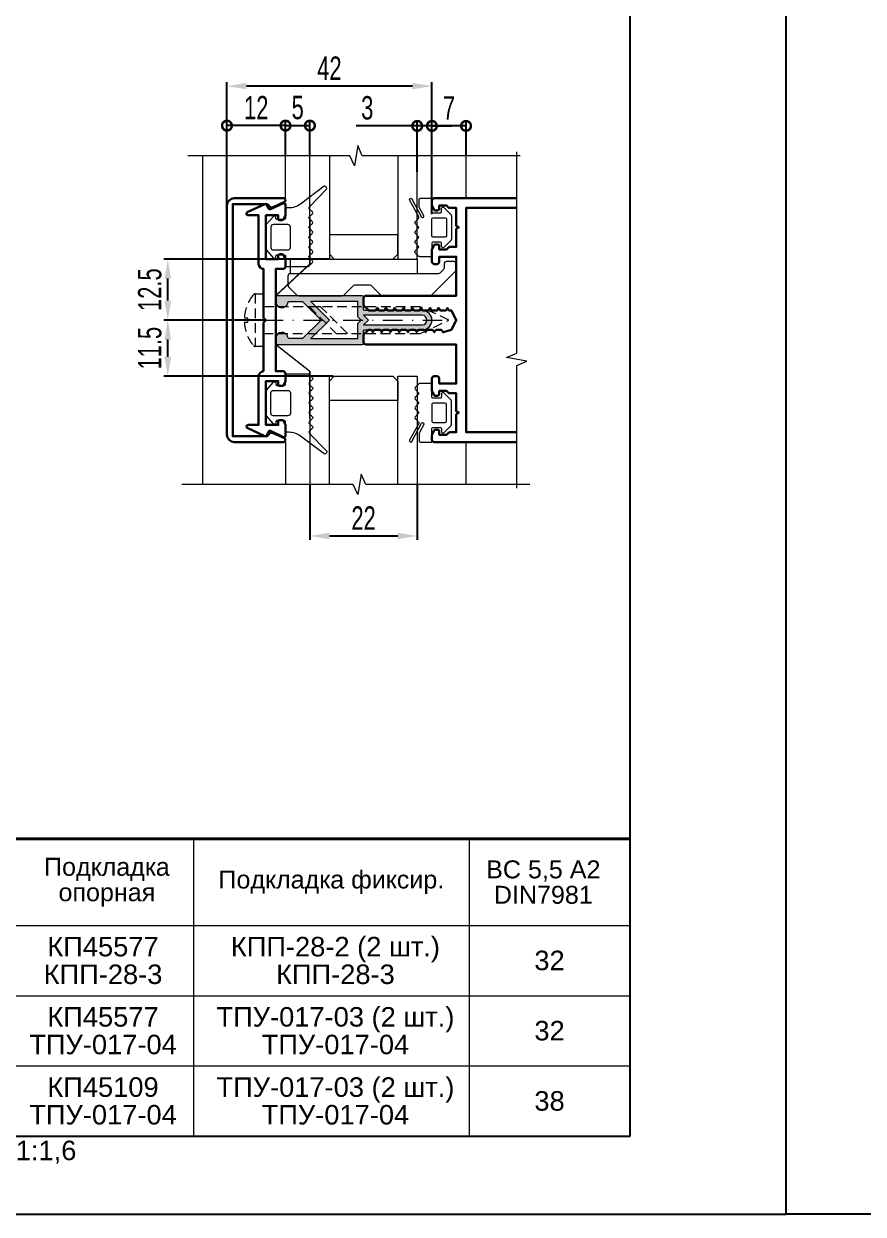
# Model space of a CAD drawing. Extents: x -37 to 8820, y -336 to 478.
# Drawn here: x 742.4 to 849.9, y 0 to 152.5 of the extents above; entities that cross this region are included whole.
import ezdxf

# ---------------------------------------------------------------- set-up
doc = ezdxf.new("R2010")
doc.units = 0
doc.header["$LTSCALE"] = 5
doc.linetypes.add('DASHDOT', pattern=[1, 0.5, -0.25, 0, -0.25])
doc.linetypes.add('HIDDEN', pattern=[0.375, 0.25, -0.125])
doc.layers.get('0').update_dxf_attribs({"linetype": 'CONTINUOUS', "lineweight": 30})
doc.layers.get('DEFPOINTS').update_dxf_attribs({"linetype": 'CONTINUOUS'})
for name, color, linetype, lineweight in [('1', 6, 'DASHDOT', 13), ('2', 3, 'HIDDEN', 13), ('Dimentions', 5, 'CONTINUOUS', 15), ('Glass', 5, 'CONTINUOUS', 20), ('Ал подклад', 7, 'CONTINUOUS', 20), ('Герлен', 7, 'CONTINUOUS', 60), ('Зигзаг', 1, 'CONTINUOUS', 15), ('Конструкции', 252, 'CONTINUOUS', 20), ('Подкладки', 1, 'CONTINUOUS', 20), ('Рамки', 1, 'CONTINUOUS', 15), ('Текстовый', 7, 'CONTINUOUS', 9), ('Уплотнители', 1, 'CONTINUOUS', 20), ('Штриховка', 1, 'CONTINUOUS', 5)]:
    doc.layers.add(name, color=color, linetype=linetype, lineweight=lineweight)
doc.layers.add('Скрытые', color=14, linetype='CONTINUOUS', plot=False)
doc.styles.add('3', font='RUSS.SHX', dxfattribs={"width": 0.7, "height": 3})
doc.styles.add('Каталожный', font='arial.ttf', dxfattribs={"height": 2.5})
doc.dimstyles.new('MX1_6', dxfattribs={"dimtxt": 3, "dimasz": 2.5, "dimexe": 0.5, "dimexo": 0, "dimgap": 0.8, "dimtad": 1, "dimlfac": 1.6, "dimdsep": 46, "dimtxsty": '3', "dimcen": 0, "dimclrd": 256, "dimclre": 256, "dimclrt": 256, "dimaunit": 1, "dimadec": 0, "dimazin": 0, "dimtfac": 1, "dimtmove": 0, "dimatfit": 1, "dimfxl": 1, "dimtvp": 1, "dimtolj": 1, "dimtzin": 0, "dimarcsym": 0})

# ---------------------------------------------------------------- blocks, each defined once
blk = doc.blocks.new('_DotSmall')
at = {"color": 0, "linetype": 'ByBlock', "const_width": 0.5}
blk.add_lwpolyline([(-0.0625, 0, 1), (0.0625, 0, 1)], format="xyb", close=True, dxfattribs=at)
blk = doc.blocks.new('*D1438')
at = {"layer": 'DEFPOINTS', "color": 0, "linetype": 'Continuous', "transparency": 16777216}
for p in [(768.37, 139.5), (775.87, 135.74), (768.37, 126.68)]:
    blk.add_point(p, dxfattribs=at)
at = {"layer": 'Dimentions', "linetype": 'Continuous', "lineweight": -2, "transparency": 16777216}
for p, q in [((768.37, 126.68), (768.37, 140)), ((775.87, 139.5), (768.37, 139.5)), ((775.87, 135.74), (775.87, 140))]:
    blk.add_line(p, q, dxfattribs=at)
at = {"layer": 'Dimentions', "linetype": 'Continuous', "lineweight": -2, "transparency": 16777216, "xscale": 2.5, "yscale": 2.5, "zscale": 2.5, "rotation": 180}
blk.add_blockref('_DotSmall', (768.37, 139.5), dxfattribs=at)
at = {"layer": 'Dimentions', "linetype": 'Continuous', "lineweight": -2, "transparency": 16777216, "xscale": 2.5, "yscale": 2.5, "zscale": 2.5}
blk.add_blockref('_DotSmall', (775.87, 139.5), dxfattribs=at)
at = {"layer": 'Dimentions', "linetype": 'Continuous', "transparency": 16777216, "insert": (772.12, 141.8), "char_height": 3, "attachment_point": 5, "style": '3'}
blk.add_mtext('\\A1;12', dxfattribs=at)
blk = doc.blocks.new('*D1439')
at = {"layer": 'DEFPOINTS', "color": 0, "linetype": 'Continuous', "transparency": 16777216}
for p in [(794.62, 139.46), (792.74, 133.57), (794.62, 128.15)]:
    blk.add_point(p, dxfattribs=at)
at = {"layer": 'Dimentions', "linetype": 'Continuous', "lineweight": -2, "transparency": 16777216}
for p, q in [((792.74, 139.46), (784.94, 139.46)), ((792.74, 133.57), (792.74, 139.96)), ((794.62, 139.46), (792.74, 139.46)), ((794.62, 128.15), (794.62, 139.96)), ((794.62, 139.46), (797.12, 139.46))]:
    blk.add_line(p, q, dxfattribs=at)
at = {"layer": 'Dimentions', "linetype": 'Continuous', "lineweight": -2, "transparency": 16777216, "xscale": 2.5, "yscale": 2.5, "zscale": 2.5}
blk.add_blockref('_DotSmall', (792.74, 139.46), dxfattribs=at)
at = {"layer": 'Dimentions', "linetype": 'Continuous', "lineweight": -2, "transparency": 16777216, "xscale": 2.5, "yscale": 2.5, "zscale": 2.5, "rotation": 180}
blk.add_blockref('_DotSmall', (794.62, 139.46), dxfattribs=at)
at = {"layer": 'Dimentions', "linetype": 'Continuous', "transparency": 16777216, "insert": (786.34, 141.76), "char_height": 3, "attachment_point": 5, "style": '3'}
blk.add_mtext('\\A1;3', dxfattribs=at)
blk = doc.blocks.new('*D1440')
at = {"layer": 'DEFPOINTS', "color": 0, "linetype": 'Continuous', "transparency": 16777216}
for p in [(768.37, 144.56), (768.37, 137.24), (794.62, 134.05)]:
    blk.add_point(p, dxfattribs=at)
at = {"layer": 'Dimentions', "linetype": 'Continuous', "lineweight": -2, "transparency": 16777216}
for p, q in [((768.37, 137.24), (768.37, 145.06)), ((794.62, 134.05), (794.62, 145.06)), ((792.12, 144.56), (770.87, 144.56))]:
    blk.add_line(p, q, dxfattribs=at)
at = {"layer": 'Dimentions', "linetype": 'Continuous', "transparency": 16777216}
for points in [[(770.87, 144.98), (770.87, 144.15), (768.37, 144.56)], [(792.12, 144.98), (792.12, 144.15), (794.62, 144.56)]]:
    blk.add_solid(points, dxfattribs=at)
at = {"layer": 'Dimentions', "linetype": 'Continuous', "transparency": 16777216, "insert": (781.49, 146.86), "char_height": 3, "attachment_point": 5, "style": '3'}
blk.add_mtext('\\A1;42', dxfattribs=at)
blk = doc.blocks.new('*D1441')
at = {"layer": 'DEFPOINTS', "color": 0, "linetype": 'Continuous', "transparency": 16777216}
for p in [(778.99, 93.53), (792.74, 93.53), (792.74, 86.91)]:
    blk.add_point(p, dxfattribs=at)
at = {"layer": 'Dimentions', "linetype": 'Continuous', "lineweight": -2, "transparency": 16777216}
for p, q in [((778.99, 93.53), (778.99, 86.41)), ((792.74, 93.53), (792.74, 86.41)), ((781.49, 86.91), (790.24, 86.91))]:
    blk.add_line(p, q, dxfattribs=at)
at = {"layer": 'Dimentions', "linetype": 'Continuous', "transparency": 16777216}
for points in [[(781.49, 87.33), (781.49, 86.5), (778.99, 86.91)], [(790.24, 87.33), (790.24, 86.5), (792.74, 86.91)]]:
    blk.add_solid(points, dxfattribs=at)
at = {"layer": 'Dimentions', "linetype": 'Continuous', "transparency": 16777216, "insert": (785.87, 89.21), "char_height": 3, "attachment_point": 5, "style": '3'}
blk.add_mtext('\\A1;22', dxfattribs=at)
blk = doc.blocks.new('*D1442')
at = {"layer": 'DEFPOINTS', "color": 0, "linetype": 'Continuous', "transparency": 16777216}
for p in [(778.99, 139.5), (775.87, 135.74), (778.99, 135.62)]:
    blk.add_point(p, dxfattribs=at)
at = {"layer": 'Dimentions', "linetype": 'Continuous', "lineweight": -2, "transparency": 16777216}
for p, q in [((775.87, 135.74), (775.87, 140)), ((775.87, 139.5), (778.99, 139.5)), ((778.99, 135.62), (778.99, 140))]:
    blk.add_line(p, q, dxfattribs=at)
at = {"layer": 'Dimentions', "linetype": 'Continuous', "lineweight": -2, "transparency": 16777216, "xscale": 2.5, "yscale": 2.5, "zscale": 2.5, "rotation": 180}
blk.add_blockref('_DotSmall', (775.87, 139.5), dxfattribs=at)
at = {"layer": 'Dimentions', "linetype": 'Continuous', "lineweight": -2, "transparency": 16777216, "xscale": 2.5, "yscale": 2.5, "zscale": 2.5}
blk.add_blockref('_DotSmall', (778.99, 139.5), dxfattribs=at)
at = {"layer": 'Dimentions', "linetype": 'Continuous', "transparency": 16777216, "insert": (777.43, 141.8), "char_height": 3, "attachment_point": 5, "style": '3'}
blk.add_mtext('\\A1;5', dxfattribs=at)
blk = doc.blocks.new('*D1443')
at = {"layer": 'DEFPOINTS', "color": 0, "linetype": 'Continuous', "transparency": 16777216}
for p in [(794.62, 139.46), (794.62, 135.74), (798.99, 135.74)]:
    blk.add_point(p, dxfattribs=at)
at = {"layer": 'Dimentions', "linetype": 'Continuous', "lineweight": -2, "transparency": 16777216}
for p, q in [((794.62, 135.74), (794.62, 139.96)), ((798.99, 139.46), (794.62, 139.46)), ((798.99, 135.74), (798.99, 139.96))]:
    blk.add_line(p, q, dxfattribs=at)
at = {"layer": 'Dimentions', "linetype": 'Continuous', "lineweight": -2, "transparency": 16777216, "xscale": 2.5, "yscale": 2.5, "zscale": 2.5, "rotation": 180}
blk.add_blockref('_DotSmall', (794.62, 139.46), dxfattribs=at)
at = {"layer": 'Dimentions', "linetype": 'Continuous', "lineweight": -2, "transparency": 16777216, "xscale": 2.5, "yscale": 2.5, "zscale": 2.5}
blk.add_blockref('_DotSmall', (798.99, 139.46), dxfattribs=at)
at = {"layer": 'Dimentions', "linetype": 'Continuous', "transparency": 16777216, "insert": (796.8, 141.76), "char_height": 3, "attachment_point": 5, "style": '3'}
blk.add_mtext('\\A1;7', dxfattribs=at)
blk = doc.blocks.new('*D1445')
at = {"layer": 'DEFPOINTS', "color": 0, "transparency": 16777216}
for p in [(760.79, 122.39), (781.49, 122.39), (773.05, 114.57)]:
    blk.add_point(p, dxfattribs=at)
at = {"layer": 'Dimentions', "lineweight": -2, "transparency": 16777216}
for p, q in [((781.49, 122.39), (760.29, 122.39)), ((760.79, 117.07), (760.79, 119.89)), ((773.05, 114.57), (760.29, 114.57))]:
    blk.add_line(p, q, dxfattribs=at)
at = {"layer": 'Dimentions', "transparency": 16777216}
for points in [[(760.37, 119.89), (761.21, 119.89), (760.79, 122.39)], [(760.37, 117.07), (761.21, 117.07), (760.79, 114.57)]]:
    blk.add_solid(points, dxfattribs=at)
at = {"layer": 'Dimentions', "transparency": 16777216, "insert": (758.49, 118.48), "char_height": 3, "attachment_point": 5, "rotation": 90, "style": '3'}
blk.add_mtext('\\A1;12.5', dxfattribs=at)
blk = doc.blocks.new('*D1446')
at = {"layer": 'DEFPOINTS', "color": 0, "transparency": 16777216}
for p in [(760.79, 114.57), (763.21, 114.57), (781.97, 107.39)]:
    blk.add_point(p, dxfattribs=at)
at = {"layer": 'Dimentions', "lineweight": -2, "transparency": 16777216}
for p, q in [((763.21, 114.57), (760.29, 114.57)), ((760.79, 109.89), (760.79, 112.07)), ((781.97, 107.39), (760.29, 107.39))]:
    blk.add_line(p, q, dxfattribs=at)
at = {"layer": 'Dimentions', "transparency": 16777216}
for points in [[(760.37, 112.07), (761.21, 112.07), (760.79, 114.57)], [(760.37, 109.89), (761.21, 109.89), (760.79, 107.39)]]:
    blk.add_solid(points, dxfattribs=at)
at = {"layer": 'Dimentions', "transparency": 16777216, "insert": (758.49, 110.98), "char_height": 3, "attachment_point": 5, "rotation": 90, "style": '3'}
blk.add_mtext('\\A1;11.5', dxfattribs=at)

msp = doc.modelspace()

# ---------------------------------------------------------------- hatches: boundary and pattern name
at = {"layer": 'Штриховка'}
h = msp.add_hatch(color=256, dxfattribs=at)
h.paths.add_polyline_path([(785.8667, 117.511, 0.41421356), (785.6792, 117.6985), (774.8042, 117.6985, 0.41421356), (774.6167, 117.511), (774.6167, 116.9172, 0.92211283), (776.1689, 116.7912, -0.36752318), (776.354, 116.9485), (778.0542, 116.9485), (778.9292, 116.0735), (779.9898, 116.0735), (779.1148, 116.9485), (785.1167, 116.9485), (785.1167, 116.0735), (785.8667, 116.0735)])
h.paths.add_polyline_path([(785.8667, 113.0735), (785.1167, 113.0735), (785.1167, 112.1985), (779.1148, 112.1985), (779.9898, 113.0735), (778.9292, 113.0735), (778.0542, 112.1985), (776.354, 112.1985, -0.36752318), (776.1689, 112.3557, 0.92211283), (774.6167, 112.2297), (774.6167, 111.636, 0.41421356), (774.8042, 111.4485), (785.6792, 111.4485, 0.41421356), (785.8667, 111.636)])
h.paths.add_polyline_path([(781.4898, 114.5735), (780.4292, 114.5735), (778.9292, 113.0735), (779.9898, 113.0735)])
h.paths.add_polyline_path([(779.9898, 116.0735), (778.9292, 116.0735), (780.4292, 114.5735), (781.4898, 114.5735)])
h.paths.add_polyline_path([(793.3667, 115.8235), (790.3667, 115.8235), (790.1388, 115.8235, -0.02836015), (790.1176, 115.8247, 0.00241783), (790.1167, 115.8235), (786.0229, 115.8235, -0.41421356), (785.8667, 115.9797), (785.8667, 116.0735), (785.1167, 116.0735), (785.1167, 115.8095), (786.3527, 114.5735), (786.4917, 114.5735), (785.8667, 115.1985), (793.3667, 115.1985, -0.41421356), (793.9917, 114.5735), (794.6167, 114.5735, 0.41421356)])
h.paths.add_polyline_path([(794.6167, 114.5735), (793.9917, 114.5735, -0.41421356), (793.3667, 113.9485), (786.9777, 113.9485), (787.6027, 113.3235), (787.907, 113.3235), (790.1167, 113.3235), (790.157, 113.3235, -0.19897581), (790.2897, 113.2685, 0.1550132), (790.3667, 113.3235), (793.3667, 113.3235, 0.41421356)])
h.paths.add_polyline_path([(785.3293, 114.3468), (785.1167, 114.1341), (785.1167, 113.0735), (785.8667, 113.0735), (785.8667, 113.1672, -0.41421356), (786.0229, 113.3235), (786.3527, 113.3235)])
h.paths.add_polyline_path([(785.1167, 115.8095), (785.1167, 115.0128), (785.556, 114.5735), (786.3527, 114.5735)], flags=16)
h.paths.add_polyline_path([(786.4222, 114.504), (786.3527, 114.5735), (785.556, 114.5735), (785.3293, 114.3468), (786.3527, 113.3235), (787.6027, 113.3235), (786.9777, 113.9485), (785.8667, 113.9485)])

# ---------------------------------------------------------------- linework, layer by layer
for points in [[(768.3667, 99.886), (768.3667, 129.261, -0.41421356), (769.3042, 130.1985), (775.6167, 130.1985, -0.80258485), (775.7223, 129.7219), (774.2857, 129.052, -0.40155944), (773.7126, 129.2466, 0.27973928), (773.38, 129.4485), (769.1167, 129.4485), (769.1167, 99.6985), (773.38, 99.6985, 0.27973928), (773.7126, 99.9004, -0.40155944), (774.2857, 100.095), (775.7223, 99.4251, -0.80258485), (775.6167, 98.9485), (769.3042, 98.9485, -0.41421356)], [(773.0542, 108.011), (773.0542, 114.1833, -0.19891237), (773.1091, 114.3159), (773.3667, 114.5735), (773.1091, 114.8311, -0.19891237), (773.0542, 114.9637), (773.0542, 121.136, -0.41421356), (772.4292, 121.761), (772.4292, 128.011), (771.0542, 128.011, -0.41421356), (770.8667, 128.1985), (770.8667, 128.2175, -0.29147342), (770.9749, 128.3874), (773.2127, 129.4309, -0.41421356), (773.4619, 129.3402), (773.6819, 128.8684, 0.41421356), (773.9311, 128.7777), (775.5999, 129.5559, -0.54861879), (775.8667, 129.386), (775.8667, 128.0552, -0.11643382), (775.8469, 127.9714), (775.606, 127.4896, -0.28407904), (775.4383, 127.386), (775.1167, 127.386, -0.41421356), (774.9292, 127.5735), (774.9292, 128.011), (773.3667, 128.011), (773.3667, 122.386), (774.9292, 122.386), (774.9292, 122.8235, -0.41421356), (775.1167, 123.011), (775.4383, 123.011, -0.28407904), (775.606, 122.9073), (775.8469, 122.4256, -0.11643382), (775.8667, 122.3417), (775.8667, 121.4485, -0.41421356), (775.5542, 121.136), (774.6167, 121.136), (774.6167, 108.011), (775.5542, 108.011, -0.41421356), (775.8667, 107.6985), (775.8667, 106.8052, -0.11643382), (775.8469, 106.7214), (775.606, 106.2396, -0.28407904), (775.4383, 106.136), (775.1167, 106.136, -0.41421356), (774.9292, 106.3235), (774.9292, 106.761), (773.3667, 106.761), (773.3667, 101.136), (774.9292, 101.136), (774.9292, 101.5735, -0.41421356), (775.1167, 101.761), (775.4383, 101.761, -0.28407904), (775.606, 101.6573), (775.8469, 101.1756, -0.11643382), (775.8667, 101.0917), (775.8667, 99.761, -0.54861879), (775.5999, 99.5911), (773.9311, 100.3692, 0.41421356), (773.6819, 100.2786), (773.4619, 99.8067, -0.41421356), (773.2127, 99.7161), (770.9749, 100.7596, -0.29147342), (770.8667, 100.9295), (770.8667, 100.9485, -0.41421356), (771.0542, 101.136), (772.4292, 101.136), (772.4292, 107.386, -0.41421356)]]:
    msp.add_lwpolyline(points, format="xyb", close=True)
msp.add_lwpolyline([(805.4818, 98.9485), (794.9292, 98.9485, -0.41421356), (794.6167, 99.261), (794.6167, 99.8417, -0.11643382), (794.6365, 99.9256), (794.8773, 100.4073, -0.28407904), (795.0451, 100.511), (795.3667, 100.511, -0.41421356), (795.5542, 100.3235), (795.5542, 99.886), (796.4917, 99.886), (796.7493, 100.1436, -0.19891237), (796.8818, 100.1985), (797.7417, 100.1985), (797.7417, 102.4264, -0.28407904), (797.8453, 102.5941), (798.0542, 102.6985), (797.8453, 102.8029, -0.28407904), (797.7417, 102.9706), (797.7417, 105.1985), (796.8818, 105.1985, -0.19891237), (796.7493, 105.2534), (796.4917, 105.511), (795.5542, 105.511), (795.5542, 105.0735, -0.41421356), (795.3667, 104.886), (795.0451, 104.886, -0.28407904), (794.8773, 104.9896), (794.6365, 105.4714, -0.11643382), (794.6167, 105.5552), (794.6167, 107.0735, -0.41421356), (794.9292, 107.386), (795.2417, 107.386, -0.41421356), (795.5542, 107.0735), (795.5542, 106.4485), (797.7417, 106.4485), (797.7417, 111.4485), (786.1792, 111.4485, -0.41421356), (785.8667, 111.761), (785.8667, 112.6208, -0.19891237), (785.9216, 112.7534), (786.4368, 113.2686, -0.19891237), (786.5693, 113.3235), (786.782, 113.3235, -0.28407904), (786.9497, 113.2198), (787.0542, 113.011), (787.1586, 113.2198, -0.28407904), (787.3263, 113.3235), (787.907, 113.3235, -0.28407904), (788.0747, 113.2198), (788.1792, 113.011), (788.2836, 113.2198, -0.28407904), (788.4513, 113.3235), (789.032, 113.3235, -0.28407904), (789.1997, 113.2198), (789.3042, 113.011), (789.4086, 113.2198, -0.28407904), (789.5763, 113.3235), (790.157, 113.3235, -0.28407904), (790.3247, 113.2198), (790.4292, 113.011), (790.5336, 113.2198, -0.28407904), (790.7013, 113.3235), (791.282, 113.3235, -0.28407904), (791.4497, 113.2198), (791.5542, 113.011), (791.6586, 113.2198, -0.28407904), (791.8263, 113.3235), (792.407, 113.3235, -0.28407904), (792.5747, 113.2198), (792.6792, 113.011), (792.7836, 113.2198, -0.28407904), (792.9513, 113.3235), (793.532, 113.3235, -0.28407904), (793.6997, 113.2198), (793.8042, 113.011), (793.9086, 113.2198, -0.28407904), (794.0763, 113.3235), (794.657, 113.3235, -0.28407904), (794.8247, 113.2198), (794.9292, 113.011), (795.0336, 113.2198, -0.28407904), (795.2013, 113.3235), (795.782, 113.3235, -0.28407904), (795.9497, 113.2198), (796.0542, 113.011), (797.1167, 113.3235), (797.7417, 114.5735), (797.1167, 115.8235), (796.8888, 115.8235, -0.28407904), (796.7211, 115.9271), (796.6167, 116.136), (796.5122, 115.9271, -0.28407904), (796.3445, 115.8235), (795.7638, 115.8235, -0.28407904), (795.5961, 115.9271), (795.4917, 116.136), (795.3872, 115.9271, -0.28407904), (795.2195, 115.8235), (794.6388, 115.8235, -0.28407904), (794.4711, 115.9271), (794.3667, 116.136), (794.2622, 115.9271, -0.28407904), (794.0945, 115.8235), (793.5138, 115.8235, -0.28407904), (793.3461, 115.9271), (793.2417, 116.136), (793.1372, 115.9271, -0.28407904), (792.9695, 115.8235), (792.3888, 115.8235, -0.28407904), (792.2211, 115.9271), (792.1167, 116.136), (792.0122, 115.9271, -0.28407904), (791.8445, 115.8235), (791.2638, 115.8235, -0.28407904), (791.0961, 115.9271), (790.9917, 116.136), (790.8872, 115.9271, -0.28407904), (790.7195, 115.8235), (790.1388, 115.8235, -0.28407904), (789.9711, 115.9271), (789.8667, 116.136), (789.7622, 115.9271, -0.28407904), (789.5945, 115.8235), (789.0138, 115.8235, -0.28407904), (788.8461, 115.9271), (788.7417, 116.136), (788.6372, 115.9271, -0.28407904), (788.4695, 115.8235), (787.8888, 115.8235, -0.28407904), (787.7211, 115.9271), (787.6167, 116.136), (787.5122, 115.9271, -0.28407904), (787.3445, 115.8235), (786.5693, 115.8235, -0.19891237), (786.4368, 115.8784), (785.9216, 116.3936, -0.19891237), (785.8667, 116.5262), (785.8667, 117.386, -0.41421356), (786.1792, 117.6985), (797.7417, 117.6985), (797.7417, 122.6985), (795.5542, 122.6985), (795.5542, 122.0735, -0.41421356), (795.2417, 121.761), (794.9292, 121.761, -0.41421356), (794.6167, 122.0735), (794.6167, 123.5917, -0.11643382), (794.6365, 123.6756), (794.8773, 124.1573, -0.28407904), (795.0451, 124.261), (795.3667, 124.261, -0.41421356), (795.5542, 124.0735), (795.5542, 123.636), (796.4917, 123.636), (796.7493, 123.8936, -0.19891237), (796.8818, 123.9485), (797.7417, 123.9485), (797.7417, 126.1764, -0.28407904), (797.8453, 126.3441), (798.0542, 126.4485), (797.8453, 126.5529, -0.28407904), (797.7417, 126.7206), (797.7417, 128.9485), (796.8818, 128.9485, -0.19891237), (796.7493, 129.0034), (796.4917, 129.261), (795.5542, 129.261), (795.5542, 128.8235, -0.41421356), (795.3667, 128.636), (795.0451, 128.636, -0.28407904), (794.8773, 128.7396), (794.6365, 129.2214, -0.11643382), (794.6167, 129.3052), (794.6167, 129.886, -0.41421356), (794.9292, 130.1985), (805.4818, 130.1985)], format="xyb")
msp.add_lwpolyline([(805.4818, 100.1985), (798.9917, 100.1985), (798.9917, 128.9485), (805.4818, 128.9485)])
at = {"layer": '1'}
msp.add_line((773.0542, 114.5735), (796.8042, 114.5735), dxfattribs=at)
at = {"layer": '2'}
msp.add_line((771.9981, 117.9485), (771.9981, 111.1985), dxfattribs=at)
msp.add_lwpolyline([(770.5913, 114.8191, -0.16184886), (771.7571, 117.8348, -0.22388754), (771.9981, 117.9485), (773.0542, 117.9485), (773.0542, 111.1985), (771.9981, 111.1985, -0.22388754), (771.7571, 111.3121, -0.16184886), (770.5913, 114.3279), (771.029, 114.3279), (771.029, 114.8191)], format="xyb", close=True, dxfattribs=at)
for points in [[(773.0542, 112.8547), (793.1183, 112.8547), (796.8042, 114.5735), (793.1183, 116.2922), (773.0542, 116.2922)], [(778.9326, 116.2922), (782.3701, 112.8547), (783.8024, 112.8547), (780.3649, 116.2922)]]:
    msp.add_lwpolyline(points, close=True, dxfattribs=at)
at = {"layer": 'Glass'}
for points in [[(781.4917, 135.6212), (781.4917, 122.386), (778.9917, 122.386), (778.9917, 135.6212)], [(790.2417, 135.6212), (790.2417, 122.386), (792.7417, 122.386), (792.7417, 135.6212)], [(781.4917, 93.5258), (781.4917, 107.386), (778.9917, 107.386), (778.9917, 93.5258)], [(790.2417, 93.5258), (790.2417, 107.386), (792.7417, 107.386), (792.7417, 93.5258)]]:
    msp.add_lwpolyline(points, dxfattribs=at)
for points in [[(782.1167, 122.386), (789.6167, 122.386), (790.2417, 123.011), (790.2417, 125.511), (781.4917, 125.511), (781.4917, 123.011)], [(782.1167, 107.386), (789.6167, 107.386), (790.2417, 106.761), (790.2417, 104.261), (781.4917, 104.261), (781.4917, 106.761)]]:
    msp.add_lwpolyline(points, close=True, dxfattribs=at)
at = {"layer": 'Ал подклад'}
msp.add_lwpolyline([(777.5586, 117.6985), (783.1078, 117.6985, 0.19891237), (783.3288, 117.79), (784.5251, 118.9864, -0.19891237), (784.7461, 119.0779), (786.6758, 119.0779, -0.19891237), (786.8968, 118.9864), (788.0931, 117.79, 0.19891237), (788.3141, 117.6985), (794.2506, 117.6985, 0.19891237), (794.6925, 117.8815), (797.5586, 120.7477, 0.19891237), (797.7417, 121.1896), (797.7417, 121.761, 0.41421356), (797.4292, 122.0735), (796.4917, 122.0735, 0.41421356), (796.1792, 121.761), (796.1792, 121.2654, -0.19891237), (796.0876, 121.0445), (795.6457, 120.6025, -0.19891237), (795.4247, 120.511), (776.4917, 120.511, 0.41421356), (776.1792, 120.1985), (776.1792, 119.0779, 0.19891237), (776.2707, 118.857), (777.3376, 117.79, 0.19891237)], format="xyb", close=True, dxfattribs=at)
at = {"layer": 'Герлен', "lineweight": 40}
msp.add_line((655, 48.0868), (820, 48.0868), dxfattribs=at)
at = {"layer": 'Герлен', "ltscale": 2, "const_width": 0.1875}
msp.add_lwpolyline([(778.9917, 101.9485), (778.9917, 108.011), (774.6167, 111.4485), (774.6167, 117.6985), (778.9917, 121.761), (778.9917, 127.8235)], dxfattribs=at)
at = {"layer": 'Зигзаг'}
for points in [[(805.924, 135.6212), (785.7045, 135.6212), (785.1237, 136.9391), (784.6881, 134.3264), (784.1056, 135.6212), (763.35, 135.6212)], [(805.4818, 93.0347), (805.4818, 108.7467), (806.7997, 109.3275), (804.187, 109.7632), (805.4818, 110.3457), (805.4818, 136.1472)], [(807.1819, 93.5258), (786.1507, 93.5258), (785.5698, 94.8437), (785.1342, 92.231), (784.5517, 93.5258), (762.5892, 93.5258)]]:
    msp.add_lwpolyline(points, dxfattribs=at)
at = {"layer": 'Конструкции'}
for p, q in [((765.2417, 135.6212), (765.2417, 93.5258)), ((775.8667, 130.1985), (775.8667, 135.6212)), ((798.9917, 130.1985), (798.9917, 135.6212)), ((775.8667, 98.9485), (775.8667, 93.5258)), ((798.9917, 93.5258), (798.9917, 98.9485))]:
    msp.add_line(p, q, dxfattribs=at)
at = {"layer": 'Подкладки'}
msp.add_lwpolyline([(776.4917, 120.511), (776.4917, 122.386), (792.7417, 122.386), (792.7417, 120.511)], close=True, dxfattribs=at)
at = {"layer": 'Рамки'}
for p, q in [((764.104, 48.0868), (764.104, 10)), ((799.375, 48.0868), (799.375, 10)), ((655, 37), (820, 37)), ((655, 28), (820, 28)), ((655, 19), (820, 19)), ((655, 10), (820, 10))]:
    msp.add_line(p, q, dxfattribs=at)
at = {"layer": 'Скрытые', "linetype": 'Continuous'}
for points in [[(840, 297), (630, 297), (630, 0), (840, 0)], [(840, 297), (1050, 297), (1050, 0), (840, 0)], [(820, 10), (820, 287), (655, 287), (655, 10)]]:
    msp.add_lwpolyline(points, close=True, dxfattribs=at)
at = {"layer": 'Уплотнители'}
for points in [[(774.6167, 122.7922, -0.41421356), (774.7729, 122.9485), (775.7104, 122.9485, -0.41421356), (775.8667, 122.7922), (775.8667, 121.4485), (778.7546, 121.4485, 0.19891237), (778.843, 121.4851), (779.3209, 121.963, 0.41421356), (779.3209, 122.184), (778.9169, 122.588, -0.41421356), (778.9169, 122.809), (779.3209, 123.213, 0.41421356), (779.3209, 123.434), (778.9169, 123.838, -0.41421356), (778.9169, 124.059), (779.3209, 124.463, 0.41421356), (779.3209, 124.684), (778.9169, 125.088, -0.41421356), (778.9169, 125.309), (779.3209, 125.713, 0.41421356), (779.3209, 125.934), (778.9169, 126.338, -0.41421356), (778.9169, 126.559), (779.3209, 126.963, 0.41421356), (779.3209, 127.184), (778.9169, 127.588, -0.41421356), (778.9169, 127.809), (779.3209, 128.213, 0.41421356), (779.3209, 128.434), (778.9169, 128.838, -0.41421356), (778.9169, 129.059), (781.1312, 131.338, 0.41421356), (781.1312, 131.559), (780.9999, 131.6903, 0.29253821), (780.8354, 131.7264), (777.7822, 129.4456, -0.16178775), (776.286, 128.9485), (775.8667, 128.9485), (775.8667, 127.6047, -0.41421356), (775.7104, 127.4485), (774.7729, 127.4485, -0.41421356), (774.6167, 127.6047), (774.6167, 127.761, 0.66858666), (774.3498, 127.8713), (773.4123, 126.8067, 0.19861919), (773.3667, 126.6964), (773.3667, 123.7006, 0.19861919), (773.4123, 123.5902), (774.3498, 122.5256, 0.66858666), (774.6167, 122.636)], [(793.5775, 127.9292), (793.0106, 128.9743, -0.12491271), (792.9917, 129.0488), (792.9917, 130.0422, -0.41421356), (793.1479, 130.1985), (794.6167, 130.1985), (794.6167, 128.4797, 0.41421356), (794.7729, 128.3235), (795.7104, 128.3235, 0.41421356), (795.8667, 128.4797), (795.8667, 128.886, -0.66858666), (796.1335, 128.9963), (797.071, 128.0567, -0.19861919), (797.1167, 127.9464), (797.1167, 124.9506, -0.19861919), (797.071, 124.8402), (796.1335, 123.9006, -0.66858666), (795.8667, 124.011), (795.8667, 124.4172, 0.41421356), (795.7104, 124.5735), (794.7729, 124.5735, 0.41421356), (794.6167, 124.4172), (794.6167, 122.6985), (793.0564, 122.6985, -0.19891237), (792.9459, 122.7443), (792.4772, 123.213, -0.41421356), (792.4772, 123.434), (792.8812, 123.838, 0.41421356), (792.8812, 124.059), (792.4772, 124.463, -0.41421356), (792.4772, 124.684), (792.8812, 125.088, 0.41421356), (792.8812, 125.309), (792.4772, 125.713, -0.41421356), (792.4772, 125.934), (792.8812, 126.338, 0.41421356), (792.8812, 126.559), (792.4772, 126.963, -0.41421356), (792.4772, 127.184), (792.9092, 127.616, 0.33207606), (792.9361, 127.801), (791.7606, 129.9677, -1), (792.0353, 130.1167), (793.3029, 127.7802, 1)], [(773.9917, 126.511), (773.9917, 123.886, 0.41421356), (774.3042, 123.5735), (776.1792, 123.5735, 0.41421356), (776.4917, 123.886), (776.4917, 126.511, 0.41421356), (776.1792, 126.8235), (774.3042, 126.8235, 0.41421356)], [(796.4917, 127.5422), (796.4917, 125.3547, -0.41421356), (796.3354, 125.1985), (794.7729, 125.1985, -0.41421356), (794.6167, 125.3547), (794.6167, 127.5422, -0.41421356), (794.7729, 127.6985), (796.3354, 127.6985, -0.41421356)], [(785.8667, 111.636), (785.8667, 113.1672, -0.41421356), (786.0229, 113.3235), (790.1167, 113.3235, 0.5), (790.3667, 113.3235), (793.3667, 113.3235, 1), (793.3667, 115.8235), (790.3667, 115.8235, 0.5), (790.1167, 115.8235), (786.0229, 115.8235, -0.41421356), (785.8667, 115.9797), (785.8667, 117.511, 0.41421356), (785.6792, 117.6985), (774.8042, 117.6985, 0.41421356), (774.6167, 117.511), (774.6167, 116.9172, 0.92211283), (776.1689, 116.7912, -0.36752318), (776.354, 116.9485), (778.0542, 116.9485), (780.4292, 114.5735), (778.0542, 112.1985), (776.354, 112.1985, -0.36752318), (776.1689, 112.3557, 0.92211283), (774.6167, 112.2297), (774.6167, 111.636, 0.41421356), (774.8042, 111.4485), (785.6792, 111.4485, 0.41421356)], [(786.4917, 114.5735), (785.8667, 113.9485), (793.3667, 113.9485, 1), (793.3667, 115.1985), (785.8667, 115.1985), (786.4917, 114.5735)], [(774.6167, 106.3547, 0.41421356), (774.7729, 106.1985), (775.7104, 106.1985, 0.41421356), (775.8667, 106.3547), (775.8667, 107.6985), (778.7546, 107.6985, -0.19891237), (778.843, 107.6619), (779.3209, 107.184, -0.41421356), (779.3209, 106.963), (778.9169, 106.559, 0.41421356), (778.9169, 106.338), (779.3209, 105.934, -0.41421356), (779.3209, 105.713), (778.9169, 105.309, 0.41421356), (778.9169, 105.088), (779.3209, 104.684, -0.41421356), (779.3209, 104.463), (778.9169, 104.059, 0.41421356), (778.9169, 103.838), (779.3209, 103.434, -0.41421356), (779.3209, 103.213), (778.9169, 102.809, 0.41421356), (778.9169, 102.588), (779.3209, 102.184, -0.41421356), (779.3209, 101.963), (778.9169, 101.559, 0.41421356), (778.9169, 101.338), (779.3209, 100.934, -0.41421356), (779.3209, 100.713), (778.9169, 100.309, 0.41421356), (778.9169, 100.088), (781.1312, 97.809, -0.41421356), (781.1312, 97.588), (780.9999, 97.4567, -0.29253821), (780.8354, 97.4205), (777.7822, 99.7013, 0.16178775), (776.286, 100.1985), (775.8667, 100.1985), (775.8667, 101.5422, 0.41421356), (775.7104, 101.6985), (774.7729, 101.6985, 0.41421356), (774.6167, 101.5422), (774.6167, 101.386, -0.66858666), (774.3498, 101.2756), (773.4123, 102.3402, -0.19861919), (773.3667, 102.4506), (773.3667, 105.4464, -0.19861919), (773.4123, 105.5567), (774.3498, 106.6213, -0.66858666), (774.6167, 106.511)], [(773.9917, 102.636), (773.9917, 105.261, -0.41421356), (774.3042, 105.5735), (776.1792, 105.5735, -0.41421356), (776.4917, 105.261), (776.4917, 102.636, -0.41421356), (776.1792, 102.3235), (774.3042, 102.3235, -0.41421356)], [(793.5775, 101.2177), (793.0106, 100.1727, 0.12491271), (792.9917, 100.0982), (792.9917, 99.1047, 0.41421356), (793.1479, 98.9485), (794.6167, 98.9485), (794.6167, 100.6672, -0.41421356), (794.7729, 100.8235), (795.7104, 100.8235, -0.41421356), (795.8667, 100.6672), (795.8667, 100.261, 0.66858666), (796.1335, 100.1506), (797.071, 101.0902, 0.19861919), (797.1167, 101.2006), (797.1167, 104.1964, 0.19861919), (797.071, 104.3067), (796.1335, 105.2463, 0.66858666), (795.8667, 105.136), (795.8667, 104.7297, -0.41421356), (795.7104, 104.5735), (794.7729, 104.5735, -0.41421356), (794.6167, 104.7297), (794.6167, 106.4485), (793.0564, 106.4485, 0.19891237), (792.9459, 106.4027), (792.4772, 105.934, 0.41421356), (792.4772, 105.713), (792.8812, 105.309, -0.41421356), (792.8812, 105.088), (792.4772, 104.684, 0.41421356), (792.4772, 104.463), (792.8812, 104.059, -0.41421356), (792.8812, 103.838), (792.4772, 103.434, 0.41421356), (792.4772, 103.213), (792.8812, 102.809, -0.41421356), (792.8812, 102.588), (792.4772, 102.184, 0.41421356), (792.4772, 101.963), (792.9092, 101.531, -0.33207606), (792.9361, 101.346), (791.7606, 99.1792, 1), (792.0353, 99.0302), (793.3029, 101.3667, -1)], [(796.4917, 101.6047), (796.4917, 103.7922, 0.41421356), (796.3354, 103.9485), (794.7729, 103.9485, 0.41421356), (794.6167, 103.7922), (794.6167, 101.6047, 0.41421356), (794.7729, 101.4485), (796.3354, 101.4485, 0.41421356)]]:
    msp.add_lwpolyline(points, format="xyb", close=True, dxfattribs=at)
msp.add_lwpolyline([(785.1167, 114.1341), (785.556, 114.5735), (785.1167, 115.0128), (785.1167, 116.9485), (779.1148, 116.9485), (781.4898, 114.5735), (779.1148, 112.1985), (785.1167, 112.1985)], close=True, dxfattribs=at)

# ---------------------------------------------------------------- texts
at = {"layer": 'Скрытые', "linetype": 'Continuous', "insert": (737.5, 7.9386), "char_height": 3.5, "width": 165, "attachment_point": 5, "style": 'Каталожный'}
msp.add_mtext('\\pxqc;{\\H0.71429x;масштаб 1:1,6}', dxfattribs=at)
at = {"layer": 'Текстовый', "linetype": 'Continuous', "attachment_point": 5, "line_spacing_factor": 0.85, "style": 'Каталожный'}
for s, insert, char_height, width in [('Подкладка опорная', (752.9906, 42.5434), 2.3, 27.25), ('ВС 5,5 А2\\PDIN7981', (808.8866, 42.5434), 2.3, 27.25), ('Подкладка фиксир.', (781.7395, 42.5434), 2.3, 35.271027), ('КП45577\\PКПП-28-3', (752.4952, 32.5), 2.5, 23.217592), ('КПП-28-2 (2 шт.)\\PКПП-28-3', (782.2626, 32.5), 2.5, 34.224897), ('32', (809.6875, 32.5), 2.5, 20.625), ('КП45577\\PТПУ-017-04', (752.4952, 23.5), 2.5, 23.217592), ('ТПУ-017-03 (2 шт.)\\PТПУ-017-04', (782.2626, 23.5), 2.5, 34.224897), ('32', (809.6875, 23.5), 2.5, 20.625), ('КП45109\\PТПУ-017-04', (752.4952, 14.5), 2.5, 23.217592), ('ТПУ-017-03 (2 шт.)\\PТПУ-017-04', (782.2626, 14.5), 2.5, 34.224897), ('38', (809.6875, 14.5), 2.5, 20.625)]:
    msp.add_mtext(s, dxfattribs=dict(at, insert=insert, char_height=char_height, width=width))

# ---------------------------------------------------------------- dimensions: what is measured, and where the dimension line sits
at = {"layer": 'Dimentions', "linetype": 'Continuous'}
for base, p1, p2, picture, middle in [((768.3667, 144.5643), (794.6167, 134.0532), (768.3667, 137.2399), '*D1440', (781.4917, 146.8643)), ((792.7417, 86.912), (778.9917, 93.5258), (792.7417, 93.5258), '*D1441', (785.8667, 89.212))]:
    dim = msp.add_linear_dim(base=base, p1=p1, p2=p2, dimstyle='MX1_6', dxfattribs=at)
    dim.commit()
    dim.dimension.update_dxf_attribs({"geometry": picture, "text_midpoint": middle})
for base, p1, p2, picture, middle in [((768.3667, 139.4952), (775.8667, 135.737), (768.3667, 126.6786), '*D1438', (772.1167, 141.7952)), ((778.9917, 139.4952), (775.8667, 135.737), (778.9917, 135.6212), '*D1442', (777.4292, 141.7952)), ((794.6167, 139.4574), (798.9917, 135.737), (794.6167, 135.737), '*D1443', (796.8042, 141.7574))]:
    dim = msp.add_linear_dim(base=base, p1=p1, p2=p2, dimstyle='MX1_6', override={"dimdec": 0, "dimblk1": 'DotSmall', "dimblk2": 'DotSmall', "dimsah": 1}, dxfattribs=at)
    dim.commit()
    dim.dimension.update_dxf_attribs({"geometry": picture, "text_midpoint": middle})
dim = msp.add_linear_dim(base=(794.6167, 139.4574), p1=(792.7417, 133.5716), p2=(794.6167, 128.1489), dimstyle='MX1_6', override={"dimdec": 0, "dimblk1": 'DotSmall', "dimblk2": 'DotSmall', "dimsah": 1}, dxfattribs=at)
dim.commit()
dim.dimension.update_dxf_attribs({"geometry": '*D1439', "text_midpoint": (786.3417, 139.4574), "dimtype": 160})
at = {"layer": 'Dimentions'}
for base, p1, p2, picture, middle in [((760.7891, 122.386), (773.0542, 114.5735), (781.4917, 122.386), '*D1445', (758.4891, 118.4797)), ((760.7891, 114.5735), (781.9668, 107.386), (763.2051, 114.5735), '*D1446', (758.4891, 110.9797))]:
    dim = msp.add_linear_dim(base=base, p1=p1, p2=p2, angle=90, dimstyle='MX1_6', dxfattribs=at)
    dim.commit()
    dim.dimension.update_dxf_attribs({"geometry": picture, "text_midpoint": middle})

doc.saveas('drawing.dxf')
